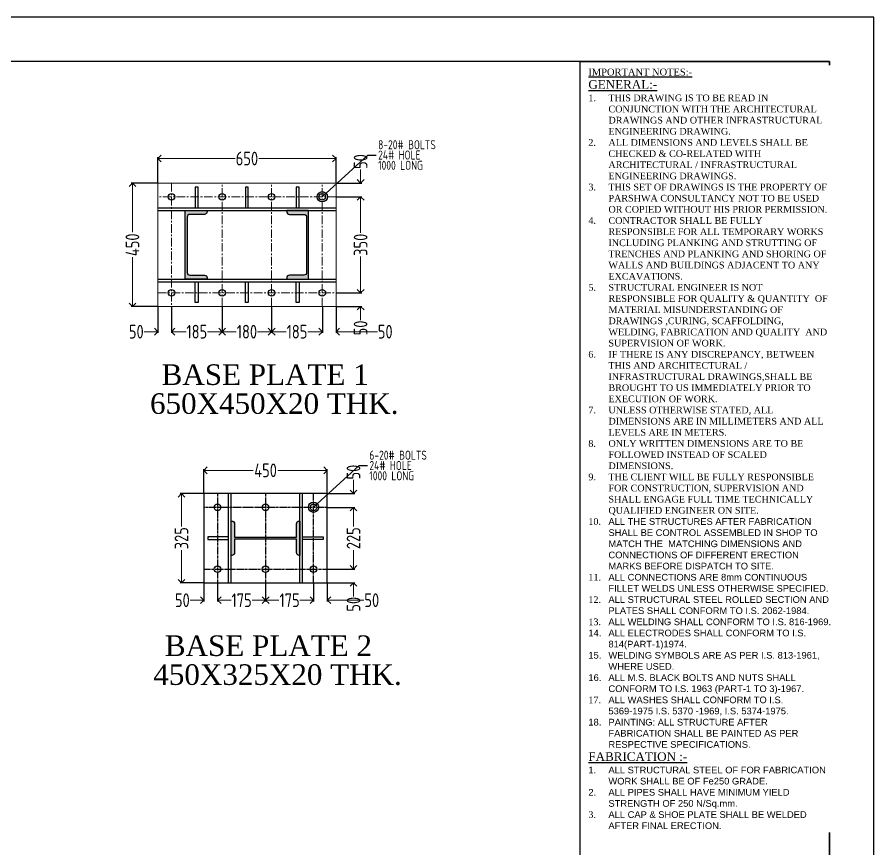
# Model space of a CAD drawing. Header units: millimetres. Extents: x 3470347 to 5996549, y -3470518 to 17149644.
# Drawn here: x 4602529 to 4627524, y 6624759 to 6649016 of the extents above; entities that cross this region are included whole.
import ezdxf

# ---------------------------------------------------------------- set-up
doc = ezdxf.new("R2010")
doc.units = ezdxf.units.MM
doc.header["$MEASUREMENT"] = 0
doc.header["$PDMODE"] = 35
doc.header["$PDSIZE"] = -5
doc.linetypes.add('CENTERX2', pattern=[4, 2.5, -0.5, 0.5, -0.5])
doc.layers.get('0').update_dxf_attribs({"linetype": 'CONTINUOUS', "lineweight": 25})
doc.layers.get('DEFPOINTS').update_dxf_attribs({"linetype": 'CONTINUOUS', "lineweight": 25})
for name, color, linetype, lineweight in [('GB', 2, 'CONTINUOUS', 20), ('rDIMension', 1, 'CONTINUOUS', 18), ('rRCC 1', 3, 'CONTINUOUS', 25), ('SHEET', 7, 'CONTINUOUS', 15)]:
    doc.layers.add(name, color=color, linetype=linetype, lineweight=lineweight)
doc.layers.add('Grid', color=44, linetype='CONTINUOUS')
doc.styles.add('Aerial', font='times.ttf')
doc.styles.add('DIM', font='geniso.shx', dxfattribs={"width": 0.85})
doc.styles.add('JAINIL', font='times.ttf')
doc.dimstyles.new('ST-100', dxfattribs={"dimscale": 100, "dimtxt": 7, "dimasz": 5, "dimexe": 0.18, "dimexo": 0.0625, "dimgap": 0.2, "dimtad": 0, "dimdec": 0, "dimzin": 0, "dimdsep": 46, "dimtxsty": 'DIM', "dimblk": 'OPEN90', "dimcen": 0.09, "dimclrd": 256, "dimclrt": 7, "dimadec": 0, "dimazin": 0, "dimtfac": 1, "dimtdec": 0, "dimtofl": 0, "dimtmove": 0, "dimatfit": 3, "dimldrblk": 'OPEN90', "dimfxl": 1, "dimtolj": 1, "dimtzin": 0, "dimlwd": -1, "dimarcsym": 0})
doc.dimstyles.new('ST-25', dxfattribs={"dimscale": 100, "dimtxt": 2.5, "dimasz": 2, "dimexe": 0.18, "dimexo": 0.0625, "dimgap": 0.2, "dimtad": 0, "dimdec": 0, "dimlfac": 0.25, "dimzin": 0, "dimdsep": 46, "dimtxsty": 'DIM', "dimblk": 'OPEN90', "dimcen": 0.09, "dimclrd": 256, "dimclrt": 7, "dimadec": 0, "dimazin": 0, "dimtfac": 1, "dimtdec": 0, "dimtofl": 0, "dimtmove": 0, "dimatfit": 3, "dimldrblk": 'OPEN90', "dimfxl": 1, "dimtolj": 1, "dimtzin": 0, "dimlwd": -1, "dimarcsym": 0})

# ---------------------------------------------------------------- blocks, each defined once
blk = doc.blocks.new('_Open90')
at = {"color": 0, "linetype": 'ByBlock', "lineweight": -2}
for p, q in [((0, 0), (-1, 0)), ((-0.5, 0.5), (0, 0)), ((0, 0), (-0.5, -0.5))]:
    blk.add_line(p, q, dxfattribs=at)
blk = doc.blocks.new('*D1033')
at = {"layer": 'DEFPOINTS', "color": 0}
for p in [(4742128, 6760436), (4739528, 6760078), (4742128, 6760078)]:
    blk.add_point(p, dxfattribs=at)
at = {"layer": 'rDIMension', "color": 0, "lineweight": -2}
for p, q in [((4739528, 6760085), (4739528, 6760454)), ((4742128, 6760085), (4742128, 6760454))]:
    blk.add_line(p, q, dxfattribs=at)
at = {"layer": 'rDIMension'}
for p, q in [((4739628, 6760436), (4740655, 6760436)), ((4742028, 6760436), (4741001, 6760436))]:
    blk.add_line(p, q, dxfattribs=at)
at = {"layer": 'rDIMension', "xscale": 100, "yscale": 100, "zscale": 100, "rotation": 180}
blk.add_blockref('_Open90', (4739528, 6760436), dxfattribs=at)
at = {"layer": 'rDIMension', "xscale": 100, "yscale": 100, "zscale": 100}
blk.add_blockref('_Open90', (4742128, 6760436), dxfattribs=at)
at = {"layer": 'rDIMension', "color": 7, "insert": (4740828, 6760436), "char_height": 200, "attachment_point": 5, "style": 'DIM'}
blk.add_mtext('\\A1;650', dxfattribs=at)
blk = doc.blocks.new('*D1034')
at = {"layer": 'DEFPOINTS', "color": 0}
for p in [(4739528, 6760078), (4739158, 6758278), (4739528, 6758278)]:
    blk.add_point(p, dxfattribs=at)
at = {"layer": 'rDIMension', "color": 0, "lineweight": -2}
for p, q in [((4739521, 6760078), (4739140, 6760078)), ((4739521, 6758278), (4739140, 6758278))]:
    blk.add_line(p, q, dxfattribs=at)
at = {"layer": 'rDIMension'}
for p, q in [((4739158, 6759978), (4739158, 6759360)), ((4739158, 6758378), (4739158, 6758997))]:
    blk.add_line(p, q, dxfattribs=at)
at = {"layer": 'rDIMension', "xscale": 100, "yscale": 100, "zscale": 100}
for p, rotation in [((4739158, 6760078), 90), ((4739158, 6758278), 270)]:
    blk.add_blockref('_Open90', p, dxfattribs=dict(at, rotation=rotation))
at = {"layer": 'rDIMension', "color": 7, "insert": (4739158, 6759178), "char_height": 200, "attachment_point": 5, "rotation": 90, "style": 'DIM'}
blk.add_mtext('\\A1;450', dxfattribs=at)
blk = doc.blocks.new('*D1035')
at = {"layer": 'DEFPOINTS', "color": 0}
for p in [(4739528, 6758278), (4739728, 6758278), (4739528, 6757911)]:
    blk.add_point(p, dxfattribs=at)
at = {"layer": 'rDIMension', "color": 0, "lineweight": -2}
for p, q in [((4739528, 6758272), (4739528, 6757893)), ((4739728, 6758272), (4739728, 6757893))]:
    blk.add_line(p, q, dxfattribs=at)
at = {"layer": 'rDIMension'}
for p, q in [((4739428, 6757911), (4739328, 6757911)), ((4739828, 6757911), (4739928, 6757911))]:
    blk.add_line(p, q, dxfattribs=at)
at = {"layer": 'rDIMension', "xscale": 100, "yscale": 100, "zscale": 100}
blk.add_blockref('_Open90', (4739528, 6757911), dxfattribs=at)
at = {"layer": 'rDIMension', "xscale": 100, "yscale": 100, "zscale": 100, "rotation": 180}
blk.add_blockref('_Open90', (4739728, 6757911), dxfattribs=at)
at = {"layer": 'rDIMension', "color": 7, "insert": (4739214, 6757911), "char_height": 200, "attachment_point": 5, "style": 'DIM'}
blk.add_mtext('\\A1;50', dxfattribs=at)
blk = doc.blocks.new('*D1036')
at = {"layer": 'DEFPOINTS', "color": 0}
for p in [(4739728, 6758278), (4740467, 6758278), (4740467, 6757911)]:
    blk.add_point(p, dxfattribs=at)
at = {"layer": 'rDIMension', "color": 0, "lineweight": -2}
for p, q in [((4739728, 6758272), (4739728, 6757893)), ((4740467, 6758272), (4740467, 6757893))]:
    blk.add_line(p, q, dxfattribs=at)
at = {"layer": 'rDIMension'}
for p, q in [((4739828, 6757911), (4739941, 6757911)), ((4740367, 6757911), (4740253, 6757911))]:
    blk.add_line(p, q, dxfattribs=at)
at = {"layer": 'rDIMension', "xscale": 100, "yscale": 100, "zscale": 100, "rotation": 180}
blk.add_blockref('_Open90', (4739728, 6757911), dxfattribs=at)
at = {"layer": 'rDIMension', "xscale": 100, "yscale": 100, "zscale": 100}
blk.add_blockref('_Open90', (4740467, 6757911), dxfattribs=at)
at = {"layer": 'rDIMension', "color": 7, "insert": (4740097, 6757911), "char_height": 200, "attachment_point": 5, "style": 'DIM'}
blk.add_mtext('\\A1;185', dxfattribs=at)
blk = doc.blocks.new('*D1037')
at = {"layer": 'DEFPOINTS', "color": 0}
for p in [(4740467, 6758278), (4741188, 6758278), (4741188, 6757911)]:
    blk.add_point(p, dxfattribs=at)
at = {"layer": 'rDIMension', "color": 0, "lineweight": -2}
for p, q in [((4740467, 6758272), (4740467, 6757893)), ((4741188, 6758272), (4741188, 6757893))]:
    blk.add_line(p, q, dxfattribs=at)
at = {"layer": 'rDIMension'}
for p, q in [((4740567, 6757911), (4740672, 6757911)), ((4741088, 6757911), (4740984, 6757911))]:
    blk.add_line(p, q, dxfattribs=at)
at = {"layer": 'rDIMension', "xscale": 100, "yscale": 100, "zscale": 100, "rotation": 180}
blk.add_blockref('_Open90', (4740467, 6757911), dxfattribs=at)
at = {"layer": 'rDIMension', "xscale": 100, "yscale": 100, "zscale": 100}
blk.add_blockref('_Open90', (4741188, 6757911), dxfattribs=at)
at = {"layer": 'rDIMension', "color": 7, "insert": (4740828, 6757911), "char_height": 200, "attachment_point": 5, "style": 'DIM'}
blk.add_mtext('\\A1;180', dxfattribs=at)
blk = doc.blocks.new('*D1038')
at = {"layer": 'DEFPOINTS', "color": 0}
for p in [(4741188, 6758278), (4741928, 6758278), (4741928, 6757911)]:
    blk.add_point(p, dxfattribs=at)
at = {"layer": 'rDIMension', "color": 0, "lineweight": -2}
for p, q in [((4741188, 6758272), (4741188, 6757893)), ((4741928, 6758272), (4741928, 6757893))]:
    blk.add_line(p, q, dxfattribs=at)
at = {"layer": 'rDIMension'}
for p, q in [((4741288, 6757911), (4741402, 6757911)), ((4741828, 6757911), (4741714, 6757911))]:
    blk.add_line(p, q, dxfattribs=at)
at = {"layer": 'rDIMension', "xscale": 100, "yscale": 100, "zscale": 100, "rotation": 180}
blk.add_blockref('_Open90', (4741188, 6757911), dxfattribs=at)
at = {"layer": 'rDIMension', "xscale": 100, "yscale": 100, "zscale": 100}
blk.add_blockref('_Open90', (4741928, 6757911), dxfattribs=at)
at = {"layer": 'rDIMension', "color": 7, "insert": (4741558, 6757911), "char_height": 200, "attachment_point": 5, "style": 'DIM'}
blk.add_mtext('\\A1;185', dxfattribs=at)
blk = doc.blocks.new('*D1039')
at = {"layer": 'DEFPOINTS', "color": 0}
for p in [(4741928, 6758278), (4742128, 6758278), (4742128, 6757911)]:
    blk.add_point(p, dxfattribs=at)
at = {"layer": 'rDIMension', "color": 0, "lineweight": -2}
for p, q in [((4741928, 6758272), (4741928, 6757893)), ((4742128, 6758272), (4742128, 6757893))]:
    blk.add_line(p, q, dxfattribs=at)
at = {"layer": 'rDIMension'}
for p, q in [((4741828, 6757911), (4741728, 6757911)), ((4742228, 6757911), (4742731, 6757911))]:
    blk.add_line(p, q, dxfattribs=at)
at = {"layer": 'rDIMension', "xscale": 100, "yscale": 100, "zscale": 100}
blk.add_blockref('_Open90', (4741928, 6757911), dxfattribs=at)
at = {"layer": 'rDIMension', "xscale": 100, "yscale": 100, "zscale": 100, "rotation": 180}
blk.add_blockref('_Open90', (4742128, 6757911), dxfattribs=at)
at = {"layer": 'rDIMension', "color": 7, "insert": (4742845, 6757911), "char_height": 200, "attachment_point": 5, "style": 'DIM'}
blk.add_mtext('\\A1;50', dxfattribs=at)
blk = doc.blocks.new('*D1040')
at = {"layer": 'DEFPOINTS', "color": 0}
for p in [(4742128, 6760078), (4742486, 6760078), (4742128, 6759878)]:
    blk.add_point(p, dxfattribs=at)
at = {"layer": 'rDIMension'}
for p, q in [((4742486, 6760178), (4742486, 6760278)), ((4742486, 6759778), (4742486, 6759678))]:
    blk.add_line(p, q, dxfattribs=at)
at = {"layer": 'rDIMension', "color": 0, "lineweight": -2}
for p, q in [((4742134, 6760078), (4742504, 6760078)), ((4742134, 6759878), (4742504, 6759878))]:
    blk.add_line(p, q, dxfattribs=at)
at = {"layer": 'rDIMension', "xscale": 100, "yscale": 100, "zscale": 100}
for p, rotation in [((4742486, 6760078), 270), ((4742486, 6759878), 90)]:
    blk.add_blockref('_Open90', p, dxfattribs=dict(at, rotation=rotation))
at = {"layer": 'rDIMension', "color": 7, "insert": (4742486, 6760392), "char_height": 200, "attachment_point": 5, "rotation": 90, "style": 'DIM'}
blk.add_mtext('\\A1;50', dxfattribs=at)
blk = doc.blocks.new('*D1041')
at = {"layer": 'DEFPOINTS', "color": 0}
for p in [(4742128, 6759878), (4742128, 6758478), (4742486, 6758478)]:
    blk.add_point(p, dxfattribs=at)
at = {"layer": 'rDIMension', "color": 0, "lineweight": -2}
for p, q in [((4742134, 6759878), (4742504, 6759878)), ((4742134, 6758478), (4742504, 6758478))]:
    blk.add_line(p, q, dxfattribs=at)
at = {"layer": 'rDIMension'}
for p, q in [((4742486, 6759778), (4742486, 6759351)), ((4742486, 6758578), (4742486, 6759005))]:
    blk.add_line(p, q, dxfattribs=at)
at = {"layer": 'rDIMension', "xscale": 100, "yscale": 100, "zscale": 100}
for p, rotation in [((4742486, 6759878), 90), ((4742486, 6758478), 270)]:
    blk.add_blockref('_Open90', p, dxfattribs=dict(at, rotation=rotation))
at = {"layer": 'rDIMension', "color": 7, "insert": (4742486, 6759178), "char_height": 200, "attachment_point": 5, "rotation": 90, "style": 'DIM'}
blk.add_mtext('\\A1;350', dxfattribs=at)
blk = doc.blocks.new('*D1042')
at = {"layer": 'DEFPOINTS', "color": 0}
for p in [(4742128, 6758478), (4742128, 6758278), (4742486, 6758278)]:
    blk.add_point(p, dxfattribs=at)
at = {"layer": 'rDIMension'}
for p, q in [((4742486, 6758578), (4742486, 6758678)), ((4742486, 6758178), (4742486, 6758078))]:
    blk.add_line(p, q, dxfattribs=at)
at = {"layer": 'rDIMension', "color": 0, "lineweight": -2}
for p, q in [((4742134, 6758478), (4742504, 6758478)), ((4742134, 6758278), (4742504, 6758278))]:
    blk.add_line(p, q, dxfattribs=at)
at = {"layer": 'rDIMension', "xscale": 100, "yscale": 100, "zscale": 100}
for p, rotation in [((4742486, 6758478), 270), ((4742486, 6758278), 90)]:
    blk.add_blockref('_Open90', p, dxfattribs=dict(at, rotation=rotation))
at = {"layer": 'rDIMension', "color": 7, "insert": (4742486, 6757965), "char_height": 200, "attachment_point": 5, "rotation": 90, "style": 'DIM'}
blk.add_mtext('\\A1;50', dxfattribs=at)
blk = doc.blocks.new('*D1043')
at = {"layer": 'DEFPOINTS', "color": 0}
for p in [(4742000, 6755889), (4740200, 6755549), (4742000, 6755549)]:
    blk.add_point(p, dxfattribs=at)
at = {"layer": 'rDIMension', "color": 0, "lineweight": -2}
for p, q in [((4740200, 6755555), (4740200, 6755907)), ((4742000, 6755555), (4742000, 6755907))]:
    blk.add_line(p, q, dxfattribs=at)
at = {"layer": 'rDIMension'}
for p, q in [((4740300, 6755889), (4740918, 6755889)), ((4741900, 6755889), (4741281, 6755889))]:
    blk.add_line(p, q, dxfattribs=at)
at = {"layer": 'rDIMension', "xscale": 100, "yscale": 100, "zscale": 100, "rotation": 180}
blk.add_blockref('_Open90', (4740200, 6755889), dxfattribs=at)
at = {"layer": 'rDIMension', "xscale": 100, "yscale": 100, "zscale": 100}
blk.add_blockref('_Open90', (4742000, 6755889), dxfattribs=at)
at = {"layer": 'rDIMension', "color": 7, "insert": (4741100, 6755889), "char_height": 200, "attachment_point": 5, "style": 'DIM'}
blk.add_mtext('\\A1;450', dxfattribs=at)
blk = doc.blocks.new('*D1044')
at = {"layer": 'DEFPOINTS', "color": 0}
for p in [(4740200, 6755549), (4739873, 6754249), (4740200, 6754249)]:
    blk.add_point(p, dxfattribs=at)
at = {"layer": 'rDIMension', "color": 0, "lineweight": -2}
for p, q in [((4740194, 6755549), (4739855, 6755549)), ((4740194, 6754249), (4739855, 6754249))]:
    blk.add_line(p, q, dxfattribs=at)
at = {"layer": 'rDIMension'}
for p, q in [((4739873, 6755449), (4739873, 6755072)), ((4739873, 6754349), (4739873, 6754726))]:
    blk.add_line(p, q, dxfattribs=at)
at = {"layer": 'rDIMension', "xscale": 100, "yscale": 100, "zscale": 100}
for p, rotation in [((4739873, 6755549), 90), ((4739873, 6754249), 270)]:
    blk.add_blockref('_Open90', p, dxfattribs=dict(at, rotation=rotation))
at = {"layer": 'rDIMension', "color": 7, "insert": (4739873, 6754899), "char_height": 200, "attachment_point": 5, "rotation": 90, "style": 'DIM'}
blk.add_mtext('\\A1;325', dxfattribs=at)
blk = doc.blocks.new('*D1045')
at = {"layer": 'DEFPOINTS', "color": 0}
for p in [(4742000, 6755549), (4742383, 6755549), (4742000, 6755349)]:
    blk.add_point(p, dxfattribs=at)
at = {"layer": 'rDIMension'}
for p, q in [((4742383, 6755649), (4742383, 6755749)), ((4742383, 6755249), (4742383, 6755149))]:
    blk.add_line(p, q, dxfattribs=at)
at = {"layer": 'rDIMension', "color": 0, "lineweight": -2}
for p, q in [((4742006, 6755549), (4742401, 6755549)), ((4742006, 6755349), (4742401, 6755349))]:
    blk.add_line(p, q, dxfattribs=at)
at = {"layer": 'rDIMension', "xscale": 100, "yscale": 100, "zscale": 100}
for p, rotation in [((4742383, 6755549), 270), ((4742383, 6755349), 90)]:
    blk.add_blockref('_Open90', p, dxfattribs=dict(at, rotation=rotation))
at = {"layer": 'rDIMension', "color": 7, "insert": (4742383, 6755863), "char_height": 200, "attachment_point": 5, "rotation": 90, "style": 'DIM'}
blk.add_mtext('\\A1;50', dxfattribs=at)
blk = doc.blocks.new('*D1046')
at = {"layer": 'DEFPOINTS', "color": 0}
for p in [(4742000, 6755349), (4742000, 6754449), (4742383, 6754449)]:
    blk.add_point(p, dxfattribs=at)
at = {"layer": 'rDIMension', "color": 0, "lineweight": -2}
for p, q in [((4742006, 6755349), (4742401, 6755349)), ((4742006, 6754449), (4742401, 6754449))]:
    blk.add_line(p, q, dxfattribs=at)
at = {"layer": 'rDIMension'}
for p, q in [((4742383, 6755249), (4742383, 6755072)), ((4742383, 6754549), (4742383, 6754726))]:
    blk.add_line(p, q, dxfattribs=at)
at = {"layer": 'rDIMension', "xscale": 100, "yscale": 100, "zscale": 100}
for p, rotation in [((4742383, 6755349), 90), ((4742383, 6754449), 270)]:
    blk.add_blockref('_Open90', p, dxfattribs=dict(at, rotation=rotation))
at = {"layer": 'rDIMension', "color": 7, "insert": (4742383, 6754899), "char_height": 200, "attachment_point": 5, "rotation": 90, "style": 'DIM'}
blk.add_mtext('\\A1;225', dxfattribs=at)
blk = doc.blocks.new('*D1047')
at = {"layer": 'DEFPOINTS', "color": 0}
for p in [(4742000, 6754449), (4742000, 6754249), (4742383, 6754249)]:
    blk.add_point(p, dxfattribs=at)
at = {"layer": 'rDIMension'}
for p, q in [((4742383, 6754549), (4742383, 6754649)), ((4742383, 6754149), (4742383, 6754049))]:
    blk.add_line(p, q, dxfattribs=at)
at = {"layer": 'rDIMension', "color": 0, "lineweight": -2}
for p, q in [((4742006, 6754449), (4742401, 6754449)), ((4742006, 6754249), (4742401, 6754249))]:
    blk.add_line(p, q, dxfattribs=at)
at = {"layer": 'rDIMension', "xscale": 100, "yscale": 100, "zscale": 100}
for p, rotation in [((4742383, 6754449), 270), ((4742383, 6754249), 90)]:
    blk.add_blockref('_Open90', p, dxfattribs=dict(at, rotation=rotation))
at = {"layer": 'rDIMension', "color": 7, "insert": (4742383, 6753936), "char_height": 200, "attachment_point": 5, "rotation": 90, "style": 'DIM'}
blk.add_mtext('\\A1;50', dxfattribs=at)
blk = doc.blocks.new('*D1048')
at = {"layer": 'DEFPOINTS', "color": 0}
for p in [(4741800, 6754249), (4742000, 6754249), (4742000, 6753995)]:
    blk.add_point(p, dxfattribs=at)
at = {"layer": 'rDIMension', "color": 0, "lineweight": -2}
for p, q in [((4741800, 6754243), (4741800, 6753977)), ((4742000, 6754243), (4742000, 6753977))]:
    blk.add_line(p, q, dxfattribs=at)
at = {"layer": 'rDIMension'}
for p, q in [((4741700, 6753995), (4741600, 6753995)), ((4742100, 6753995), (4742535, 6753995))]:
    blk.add_line(p, q, dxfattribs=at)
at = {"layer": 'rDIMension', "xscale": 100, "yscale": 100, "zscale": 100}
blk.add_blockref('_Open90', (4741800, 6753995), dxfattribs=at)
at = {"layer": 'rDIMension', "xscale": 100, "yscale": 100, "zscale": 100, "rotation": 180}
blk.add_blockref('_Open90', (4742000, 6753995), dxfattribs=at)
at = {"layer": 'rDIMension', "color": 7, "insert": (4742649, 6753995), "char_height": 200, "attachment_point": 5, "style": 'DIM'}
blk.add_mtext('\\A1;50', dxfattribs=at)
blk = doc.blocks.new('*D1049')
at = {"layer": 'DEFPOINTS', "color": 0}
for p in [(4741100, 6754249), (4741800, 6754249), (4741800, 6753995)]:
    blk.add_point(p, dxfattribs=at)
at = {"layer": 'rDIMension', "color": 0, "lineweight": -2}
for p, q in [((4741100, 6754243), (4741100, 6753977)), ((4741800, 6754243), (4741800, 6753977))]:
    blk.add_line(p, q, dxfattribs=at)
at = {"layer": 'rDIMension'}
for p, q in [((4741200, 6753995), (4741294, 6753995)), ((4741700, 6753995), (4741606, 6753995))]:
    blk.add_line(p, q, dxfattribs=at)
at = {"layer": 'rDIMension', "xscale": 100, "yscale": 100, "zscale": 100, "rotation": 180}
blk.add_blockref('_Open90', (4741100, 6753995), dxfattribs=at)
at = {"layer": 'rDIMension', "xscale": 100, "yscale": 100, "zscale": 100}
blk.add_blockref('_Open90', (4741800, 6753995), dxfattribs=at)
at = {"layer": 'rDIMension', "color": 7, "insert": (4741450, 6753995), "char_height": 200, "attachment_point": 5, "style": 'DIM'}
blk.add_mtext('\\A1;175', dxfattribs=at)
blk = doc.blocks.new('*D1050')
at = {"layer": 'DEFPOINTS', "color": 0}
for p in [(4740400, 6754249), (4741100, 6754249), (4740400, 6753995)]:
    blk.add_point(p, dxfattribs=at)
at = {"layer": 'rDIMension', "color": 0, "lineweight": -2}
for p, q in [((4740400, 6754243), (4740400, 6753977)), ((4741100, 6754243), (4741100, 6753977))]:
    blk.add_line(p, q, dxfattribs=at)
at = {"layer": 'rDIMension'}
for p, q in [((4740500, 6753995), (4740594, 6753995)), ((4741000, 6753995), (4740906, 6753995))]:
    blk.add_line(p, q, dxfattribs=at)
at = {"layer": 'rDIMension', "xscale": 100, "yscale": 100, "zscale": 100, "rotation": 180}
blk.add_blockref('_Open90', (4740400, 6753995), dxfattribs=at)
at = {"layer": 'rDIMension', "xscale": 100, "yscale": 100, "zscale": 100}
blk.add_blockref('_Open90', (4741100, 6753995), dxfattribs=at)
at = {"layer": 'rDIMension', "color": 7, "insert": (4740750, 6753995), "char_height": 200, "attachment_point": 5, "style": 'DIM'}
blk.add_mtext('\\A1;175', dxfattribs=at)
blk = doc.blocks.new('*D1051')
at = {"layer": 'DEFPOINTS', "color": 0}
for p in [(4740200, 6754249), (4740400, 6754249), (4740200, 6753995)]:
    blk.add_point(p, dxfattribs=at)
at = {"layer": 'rDIMension', "color": 0, "lineweight": -2}
for p, q in [((4740200, 6754243), (4740200, 6753977)), ((4740400, 6754243), (4740400, 6753977))]:
    blk.add_line(p, q, dxfattribs=at)
at = {"layer": 'rDIMension'}
for p, q in [((4740100, 6753995), (4740000, 6753995)), ((4740500, 6753995), (4740600, 6753995))]:
    blk.add_line(p, q, dxfattribs=at)
at = {"layer": 'rDIMension', "xscale": 100, "yscale": 100, "zscale": 100}
blk.add_blockref('_Open90', (4740200, 6753995), dxfattribs=at)
at = {"layer": 'rDIMension', "xscale": 100, "yscale": 100, "zscale": 100, "rotation": 180}
blk.add_blockref('_Open90', (4740400, 6753995), dxfattribs=at)
at = {"layer": 'rDIMension', "color": 7, "insert": (4739886, 6753995), "char_height": 200, "attachment_point": 5, "style": 'DIM'}
blk.add_mtext('\\A1;50', dxfattribs=at)
blk = doc.blocks.new('657UM')
at = {"transparency": 33554559}
h = blk.add_hatch(color=1, dxfattribs=at)
h.dxf.hatch_style = 1
h.paths.add_polyline_path([(4739927.7, 6759678.4), (4739927.7, 6758678.4), (4740247.7, 6758678.4), (4740247.7, 6758694.8, 0.4142136), (4740207.7, 6758734.8), (4739996.1, 6758734.8, -0.4142136), (4739956.1, 6758774.8), (4739956.1, 6759582, -0.4142136), (4739996.1, 6759622), (4740207.7, 6759622, 0.4142136), (4740247.7, 6759662), (4740247.7, 6759678.4)])
h = blk.add_hatch(color=1, dxfattribs=at)
h.dxf.hatch_style = 1
h.paths.add_polyline_path([(4741727.7, 6759678.4), (4741727.7, 6758678.4), (4741407.7, 6758678.4), (4741407.7, 6758694.8, -0.4142136), (4741447.7, 6758734.8), (4741659.3, 6758734.8, 0.4142136), (4741699.3, 6758774.8), (4741699.3, 6759582, 0.4142136), (4741659.3, 6759622), (4741447.7, 6759622, -0.4142136), (4741407.7, 6759662), (4741407.7, 6759678.4)])
h = blk.add_hatch(color=1, dxfattribs=at)
h.dxf.hatch_style = 1
edge = h.paths.add_edge_path()
edge.add_line((4740599.8, 6754649.2), (4740599.8, 6755149.2))
edge.add_line((4740599.8, 6755149.2), (4740609, 6755149.2))
edge.add_ellipse((4740609, 6755109.2), major_axis=(-40, 0), ratio=1, start_angle=540, end_angle=630, ccw=False)
edge.add_line((4740649, 6755109.2), (4740649, 6754913))
edge.add_line((4740649, 6754913), (4741550.6, 6754913))
edge.add_line((4741550.6, 6754913), (4741550.6, 6755109.2))
edge.add_ellipse((4741590.6, 6755109.2), major_axis=(-40, 0), ratio=1, start_angle=270, end_angle=360, ccw=False)
edge.add_line((4741590.6, 6755149.2), (4741599.8, 6755149.2))
edge.add_line((4741599.8, 6755149.2), (4741599.8, 6754649.2))
edge.add_line((4741599.8, 6754649.2), (4741590.6, 6754649.2))
edge.add_ellipse((4741590.6, 6754689.2), major_axis=(-40, 0), ratio=1, start_angle=360, end_angle=450, ccw=False)
edge.add_line((4741550.6, 6754689.2), (4741550.6, 6754885.4))
edge.add_line((4741550.6, 6754885.4), (4740649, 6754885.4))
edge.add_line((4740649, 6754885.4), (4740649, 6754689.2))
edge.add_ellipse((4740609, 6754689.2), major_axis=(-40, 0), ratio=1, start_angle=450, end_angle=540, ccw=False)
edge.add_line((4740609, 6754649.2), (4740599.8, 6754649.2))
at = {"color": 8, "linetype": 'CENTERX2', "ltscale": 15}
for p, q in [((4740399.8, 6755549.2), (4740399.8, 6754249.2)), ((4741099.8, 6755549.2), (4741099.8, 6754249.2)), ((4741799.8, 6754249.2), (4741799.8, 6755549.2)), ((4741999.8, 6755349.2), (4740199.8, 6755349.2)), ((4740199.8, 6754449.2), (4741999.8, 6754449.2))]:
    blk.add_line(p, q, dxfattribs=at)
at = {"color": 4}
for points in [[(4740114.3, 6759718.4), (4740114.3, 6760018.4), (4740074.3, 6760018.4), (4740074.3, 6759718.4)], [(4740847.7, 6759718.4), (4740847.7, 6760018.4), (4740807.7, 6760018.4), (4740807.7, 6759718.4)], [(4741587.7, 6759718.4), (4741587.7, 6760018.4), (4741547.7, 6760018.4), (4741547.7, 6759718.4)], [(4740114.3, 6758638.4), (4740114.3, 6758338.4), (4740074.3, 6758338.4), (4740074.3, 6758638.4)], [(4740847.7, 6758638.4), (4740847.7, 6758338.4), (4740807.7, 6758338.4), (4740807.7, 6758638.4)], [(4741587.7, 6758638.4), (4741587.7, 6758338.4), (4741547.7, 6758338.4), (4741547.7, 6758638.4)], [(4740559.8, 6754919.2), (4740259.8, 6754919.2), (4740259.8, 6754879.2), (4740559.8, 6754879.2)], [(4741639.8, 6754919.2), (4741939.8, 6754919.2), (4741939.8, 6754879.2), (4741639.8, 6754879.2)]]:
    blk.add_lwpolyline(points, close=True, dxfattribs=at)
for points in [[(4739527.7, 6759718.4), (4742127.7, 6759718.4)], [(4739527.7, 6759678.4), (4742127.7, 6759678.4)], [(4739527.7, 6758678.4), (4742127.7, 6758678.4)], [(4739527.7, 6758638.4), (4742127.7, 6758638.4)], [(4740559.8, 6754249.2), (4740559.8, 6755549.2)], [(4740599.8, 6754249.2), (4740599.8, 6755549.2)], [(4741599.8, 6754249.2), (4741599.8, 6755549.2)], [(4741639.8, 6754249.2), (4741639.8, 6755549.2)]]:
    blk.add_lwpolyline(points, dxfattribs=at)
at = {"color": 1}
for points in [[(4740247.7, 6759678.4), (4740247.7, 6759662, -0.4142136), (4740207.7, 6759622), (4739996.1, 6759622, 0.4142136), (4739956.1, 6759582), (4739956.1, 6758774.8, 0.4142136), (4739996.1, 6758734.8), (4740207.7, 6758734.8, -0.4142136), (4740247.7, 6758694.8), (4740247.7, 6758678.4), (4739927.7, 6758678.4), (4739927.7, 6759678.4)], [(4741407.7, 6759678.4), (4741407.7, 6759662, 0.4142136), (4741447.7, 6759622), (4741659.3, 6759622, -0.4142136), (4741699.3, 6759582), (4741699.3, 6758774.8, -0.4142136), (4741659.3, 6758734.8), (4741447.7, 6758734.8, 0.4142136), (4741407.7, 6758694.8), (4741407.7, 6758678.4), (4741727.7, 6758678.4), (4741727.7, 6759678.4)], [(4740649, 6754913), (4741550.6, 6754913), (4741550.6, 6755109.2, -0.4142136), (4741590.6, 6755149.2), (4741599.8, 6755149.2), (4741599.8, 6754649.2), (4741590.6, 6754649.2, -0.4142136), (4741550.6, 6754689.2), (4741550.6, 6754885.4), (4740649, 6754885.4), (4740649, 6754689.2, -0.4142136), (4740609, 6754649.2), (4740599.8, 6754649.2), (4740599.8, 6755149.2), (4740609, 6755149.2, -0.4142136), (4740649, 6755109.2)]]:
    blk.add_lwpolyline(points, format="xyb", close=True, dxfattribs=at)
at = {"color": 5}
blk.add_lwpolyline([(4741999.8, 6754249.2), (4741999.8, 6755549.2), (4740199.8, 6755549.2), (4740199.8, 6754249.2)], close=True, dxfattribs=at)
at = {"color": 2}
for centre in [(4739727.7, 6759878.4), (4740467, 6759878.4), (4741188.3, 6759878.4), (4741927.7, 6759878.4), (4739727.7, 6758478.4), (4740467, 6758478.4), (4741188.3, 6758478.4), (4741927.7, 6758478.4), (4740399.8, 6755349.2), (4741099.8, 6755349.2), (4741799.8, 6755349.2), (4740399.8, 6754449.2), (4741099.8, 6754449.2), (4741799.8, 6754449.2)]:
    blk.add_circle(centre, 48, dxfattribs=at)
at = {"layer": 'GB', "color": 8, "linetype": 'CENTERX2', "ltscale": 50}
for p, q in [((4739727.7, 6760078.4), (4739727.7, 6758278.4)), ((4740467, 6758278.4), (4740467, 6760078.4)), ((4741188.3, 6758278.4), (4741188.3, 6760078.4)), ((4741927.7, 6758278.4), (4741927.7, 6760078.4)), ((4742127.7, 6759878.4), (4739527.7, 6759878.4)), ((4739527.7, 6758478.4), (4742127.7, 6758478.4))]:
    blk.add_line(p, q, dxfattribs=at)
at = {"layer": 'GB', "color": 5}
blk.add_lwpolyline([(4739527.7, 6760078.4), (4739527.7, 6758278.4), (4742127.7, 6758278.4), (4742127.7, 6760078.4)], close=True, dxfattribs=at)
at = {"layer": 'rRCC 1', "color": 7, "char_height": 300, "attachment_point": 4, "line_spacing_factor": 0.709091, "style": 'JAINIL', "bg_fill": 2}
for s, insert in [('\\A1;BASE PLATE 1', (4739583.4, 6757282.5)), ('\\A1;BASE PLATE 2', (4739631.3, 6753330.1))]:
    blk.add_mtext(s, dxfattribs=dict(at, insert=insert))
at = {"layer": 'rDIMension'}
for base, p1, p2, picture, middle in [((4742127.7, 6760436.2), (4739527.7, 6760078.4), (4742127.7, 6760078.4), '*D1033', (4740827.7, 6760436.2)), ((4739527.7, 6757911.2), (4739727.7, 6758278.4), (4739527.7, 6758278.4), '*D1035', (4739214.1, 6757911.2)), ((4740467, 6757911.2), (4739727.7, 6758278.4), (4740467, 6758278.4), '*D1036', (4740097.3, 6757911.2)), ((4741188.3, 6757911.2), (4740467, 6758278.4), (4741188.3, 6758278.4), '*D1037', (4740827.7, 6757911.2)), ((4741927.7, 6757911.2), (4741188.3, 6758278.4), (4741927.7, 6758278.4), '*D1038', (4741558, 6757911.2)), ((4741999.8, 6755889), (4740199.8, 6755549.2), (4741999.8, 6755549.2), '*D1043', (4741099.8, 6755889)), ((4740199.8, 6753995), (4740399.8, 6754249.2), (4740199.8, 6754249.2), '*D1051', (4739886.2, 6753995)), ((4740399.8, 6753995), (4741099.8, 6754249.2), (4740399.8, 6754249.2), '*D1050', (4740749.8, 6753995)), ((4741799.8, 6753995), (4741099.8, 6754249.2), (4741799.8, 6754249.2), '*D1049', (4741449.8, 6753995))]:
    dim = blk.add_linear_dim(base=base, p1=p1, p2=p2, dimstyle='ST-25', override={"dimtxt": 2, "dimasz": 1, "dimblk": 'Open90'}, dxfattribs=at)
    dim.commit()
    dim.dimension.update_dxf_attribs({"geometry": picture, "text_midpoint": middle})
for base, p1, p2, picture, middle in [((4742486.1, 6760078.4), (4742127.7, 6759878.4), (4742127.7, 6760078.4), '*D1040', (4742486.1, 6760392)), ((4739157.7, 6758278.4), (4739527.7, 6760078.4), (4739527.7, 6758278.4), '*D1034', (4739157.7, 6759178.4)), ((4742486.1, 6758478.4), (4742127.7, 6759878.4), (4742127.7, 6758478.4), '*D1041', (4742486.1, 6759178.4)), ((4742486.1, 6758278.4), (4742127.7, 6758478.4), (4742127.7, 6758278.4), '*D1042', (4742486.1, 6757964.8)), ((4742382.9, 6755549.2), (4741999.8, 6755349.2), (4741999.8, 6755549.2), '*D1045', (4742382.9, 6755862.7)), ((4739873, 6754249.2), (4740199.8, 6755549.2), (4740199.8, 6754249.2), '*D1044', (4739873, 6754899.2)), ((4742382.9, 6754449.2), (4741999.8, 6755349.2), (4741999.8, 6754449.2), '*D1046', (4742382.9, 6754899.2)), ((4742382.9, 6754249.2), (4741999.8, 6754449.2), (4741999.8, 6754249.2), '*D1047', (4742382.9, 6753935.6))]:
    dim = blk.add_linear_dim(base=base, p1=p1, p2=p2, angle=90, dimstyle='ST-25', override={"dimtxt": 2, "dimasz": 1, "dimblk": 'Open90'}, dxfattribs=at)
    dim.commit()
    dim.dimension.update_dxf_attribs({"geometry": picture, "text_midpoint": middle})
for base, p1, p2, picture, middle in [((4742127.7, 6757911.2), (4741927.7, 6758278.4), (4742127.7, 6758278.4), '*D1039', (4742844.9, 6757911.2)), ((4741999.8, 6753995), (4741799.8, 6754249.2), (4741999.8, 6754249.2), '*D1048', (4742648.6, 6753995))]:
    dim = blk.add_linear_dim(base=base, p1=p1, p2=p2, dimstyle='ST-25', override={"dimtxt": 2, "dimasz": 1, "dimblk": 'Open90'}, dxfattribs=at)
    dim.commit()
    dim.dimension.update_dxf_attribs({"geometry": picture, "text_midpoint": middle, "dimtype": 128})
at = {"layer": 'rRCC 1', "color": 7, "char_height": 300, "attachment_point": 4, "line_spacing_factor": 0.709091, "style": 'JAINIL', "bg_fill": 2}
for s, insert in [('\\A1;650X450X20 THK.', (4739414.3, 6756859.6)), ('\\A1;450X325X20 THK.', (4739462.2, 6752907.2))]:
    blk.add_mtext(s, dxfattribs=dict(at, insert=insert))

msp = doc.modelspace()

# ---------------------------------------------------------------- linework, layer by layer
at = {"color": 192, "lineweight": 25, "elevation": 0}
msp.add_lwpolyline([(4559724.59, 6601077.16), (4627523.83, 6601077.16), (4627523.83, 6649016.07), (4559724.59, 6649016.07)], close=True, dxfattribs=at)
at = {"lineweight": 25, "elevation": 0}
msp.add_lwpolyline([(4626232.41, 6624047.06), (4618957.06, 6624047.06), (4618957.06, 6647727.08), (4626232.41, 6647727.08)], close=True, dxfattribs=at)
at = {"layer": 'SHEET', "color": 220, "lineweight": 25, "elevation": 0}
msp.add_lwpolyline([(4561016.01, 6602366.16), (4626232.41, 6602366.16), (4626232.41, 6647727.08), (4561016.01, 6647727.08)], close=True, dxfattribs=at)

# ---------------------------------------------------------------- next in the draw order: block references
at = {"xscale": 2, "yscale": 2, "zscale": 2}
msp.add_blockref('657UM', (-4872422.44, -6875979.6, 0), dxfattribs=at)

# ---------------------------------------------------------------- next in the draw order: texts
at = {"layer": 'Grid', "color": 7, "lineweight": 25, "insert": (4619194.91, 6647515.78, 0), "char_height": 195.04382, "attachment_point": 1, "style": 'Aerial', "bg_fill": 2}
msp.add_mtext_dynamic_manual_height_columns('{\\H1.035928x;\\L\\C71;IMPORTANT NOTES:-\\P\\H1.245572x;\\C4;GENERAL:-}\\P\\pxi-3,l3,t3;1.^ITHIS DRAWING IS TO BE READ IN CONJUNCTION WITH THE ARCHITECTURAL DRAWINGS AND OTHER INFRASTRUCTURAL ENGINEERING DRAWING.\\P2.^IALL DIMENSIONS AND LEVELS SHALL BE CHECKED & CO-RELATED WITH ARCHITECTURAL / INFRASTRUCTURAL ENGINEERING DRAWINGS.\\P3.^I{\\C0;THIS SET OF DRAWINGS IS THE PROPERTY OF PARSHWA CONSULTANCY NOT TO BE USED OR COPIED WITHOUT HIS PRIOR PERMISSION.\\P4.^ICONTRACTOR SHALL BE FULLY RESPONSIBLE FOR ALL TEMPORARY WORKS INCLUDING PLANKING AND STRUTTING OF TRENCHES AND PLANKING AND SHORING OF WALLS AND BUILDINGS ADJACENT TO ANY EXCAVATIONS.\\P5.^ISTRUCTURAL ENGINEER IS NOT RESPONSIBLE FOR QUALITY & QUANTITY  OF MATERIAL MISUNDERSTANDING OF DRAWINGS ,CURING, SCAFFOLDING, WELDING, FABRICATION AND QUALITY  AND SUPERVISION OF WORK.}\\P6.^IIF THERE IS ANY DISCREPANCY, BETWEEN THIS AND ARCHITECTURAL / INFRASTRUCTURAL DRAWINGS,SHALL BE BROUGHT TO US IMMEDIATELY PRIOR TO \\A1;EXECUTION OF WORK.\\P7.^IUNLESS OTHERWISE STATED, ALL DIMENSIONS ARE IN MILLIMETERS AND ALL LEVELS ARE IN METERS.\\P8.^IONLY WRITTEN DIMENSIONS ARE TO BE FOLLOWED INSTEAD OF SCALED DIMENSIONS.\\P9.^I\\A0;\\C0;THE CLIENT WILL BE FULLY RESPONSIBLE FOR CONSTRUCTION, SUPERVISION AND SHALL ENGAGE FULL TIME TECHNICALLY QUALIFIED ENGINEER ON SITE.\\P\\A1;\\C7;10.^I\\A0;\\fArial|b0|i0|c0|p34;ALL THE STRUCTURES AFTER FABRICATION SHALL BE CONTROL ASSEMBLED IN SHOP TO MATCH THE  MATCHING DIMENSIONS AND CONNECTIONS OF DIFFERENT ERECTION MARKS BEFORE DISPATCH TO SITE.\\P\\A1;\\fTimes New Roman|b0|i0|c0|p18;11.^I\\A0;\\fArial|b0|i0|c0|p34;ALL CONNECTIONS ARE 8mm CONTINUOUS FILLET WELDS UNLESS OTHERWISE SPECIFIED.\\P\\A1;\\fTimes New Roman|b0|i0|c0|p18;12.^I\\A0;\\fArial|b0|i0|c0|p34;ALL STRUCTURAL STEEL ROLLED SECTION AND PLATES SHALL CONFORM TO I.S. 2062-1984.\\P\\A1;\\fTimes New Roman|b0|i0|c0|p18;13.^I\\A0;\\fArial|b0|i0|c0|p34;ALL WELDING SHALL CONFORM TO I.S. 816-1969.\\P14.^IALL ELECTRODES SHALL CONFORM TO I.S. 814(PART-1)1974.\\P15.^IWELDING SYMBOLS ARE AS PER I.S. 813-1961, WHERE USED.\\P16.^IALL M.S. BLACK BOLTS AND NUTS SHALL CONFORM TO I.S. 1963 (PART-1 TO 3)-1967.\\P\\A1;\\fTimes New Roman|b0|i0|c0|p18;17.^I\\A0;\\fArial|b0|i0|c0|p34;ALL WASHES SHALL CONFORM TO I.S. 5369-1975 I.S. 5370 -1969, I.S. 5374-1975.\\P18.^IPAINTING: ALL STRUCTURE AFTER FABRICATION SHALL BE PAINTED AS PER RESPECTIVE SPECIFICATIONS.\\P\\pi0,l0,tz;\\A1;\\fTimes New Roman|b0|i0|c0|p18;\\H1.290323x;\\L\\C4;FABRICATION :-\\P\\pi-3,l3,t3;\\fArial|b0|i0|c0|p34;\\H0.775x;\\l\\C7;1.^I\\A0;ALL STRUCTURAL STEEL OF FOR FABRICATION WORK SHALL BE OF Fe250 GRADE.\\P2.^IALL PIPES SHALL HAVE MINIMUM YIELD STRENGTH OF 250 N/Sq.mm.\\P\\fTimes New Roman|b0|i0|c0|p18;3.^I\\fArial|b0|i0|c0|p34;ALL CAP & SHOE PLATE SHALL BE WELDED AFTER FINAL ERECTION.', width=7033.169, gutter_width=411.57, heights=[38057.4], dxfattribs=at)

# ---------------------------------------------------------------- next in the draw order: texts
at = {"layer": 'rRCC 1', "color": 7, "char_height": 264, "attachment_point": 4, "line_spacing_factor": 0.681818, "style": 'DIM'}
for s, insert in [('\\A1;8-20# BOLTS\\P24# HOLE\\P1000 LONG', (4613060.77, 6644994.77, 0)), ('\\A1;6-20# BOLTS\\P24# HOLE\\P1000 LONG', (4612804.99, 6635940.02, 0))]:
    msp.add_mtext(s, dxfattribs=dict(at, insert=insert))

# ---------------------------------------------------------------- next in the draw order: leaders
at = {"layer": 'rRCC 1'}
for points in [[(4611432.88, 6643777.21, 0), (4612759.97, 6644994.77, 0), (4613006.79, 6644994.77, 0)], [(4611177.1, 6634722.47, 0), (4612504.19, 6635940.02, 0), (4612751, 6635940.02, 0)]]:
    msp.add_leader(points, dimstyle='ST-100', override={"dimasz": 3, "dimldrblk": 'Origin'}, dxfattribs=at)

doc.saveas('drawing.dxf')
